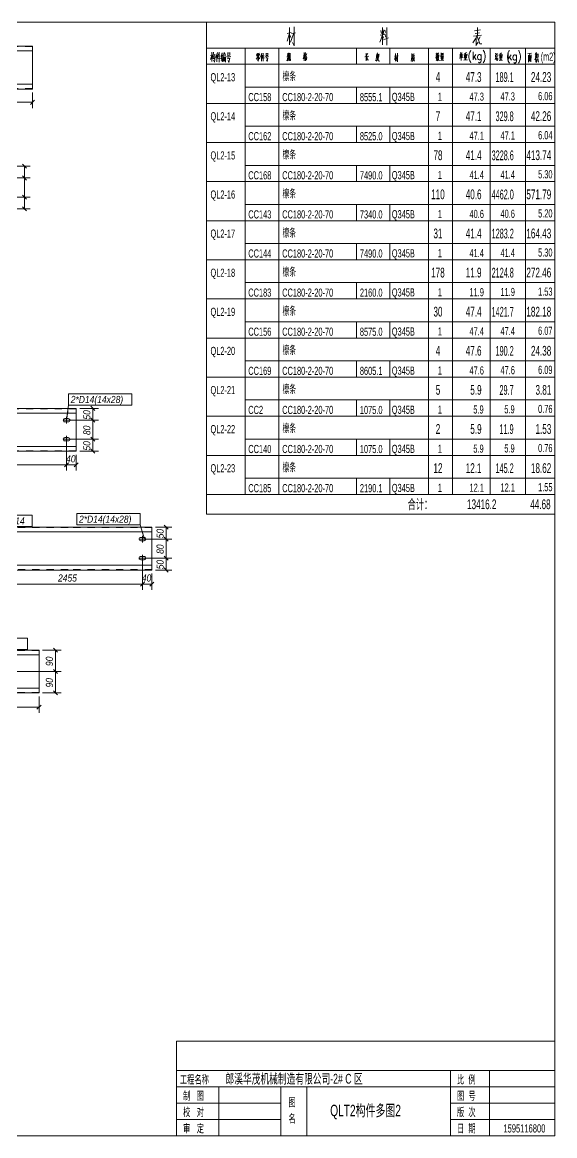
# Model space of a CAD drawing. Header units: millimetres. Extents: x 181 to 4047, y 165 to 2266.
# Drawn here: x 2364.8 to 2513.7, y 628.7 to 940.3 of the extents above; entities that cross this region are included whole.
import ezdxf

# ---------------------------------------------------------------- set-up
doc = ezdxf.new("R2010")
doc.units = ezdxf.units.MM
doc.linetypes.add('XKITLINE00', pattern=[0])
doc.linetypes.add('XKITLINE02', pattern=[4, 2, -2])
for name, color, linetype, lineweight in [('Bolt', 7, 'Continuous', 0), ('BoltMark', 3, 'Continuous', 0), ('DrawingSheet', 5, 'Continuous', 0), ('OtherObjectType', 1, 'Continuous', 0), ('Part', 2, 'Continuous', 0), ('Z-DIMENSIONS', 1, 'Continuous', 0)]:
    doc.layers.add(name, color=color, linetype=linetype, lineweight=lineweight)
doc.styles.add('Arial Italic', font='ariali.ttf')
doc.styles.add('宋体', font='arial.ttf')

msp = doc.modelspace()

# ---------------------------------------------------------------- linework, layer by layer
at = {"layer": 'Bolt', "color": 3, "linetype": 'XKITLINE00', "lineweight": 0}
for p, q in [((2376.25, 829.09), (2376.22, 828.91)), ((2376.22, 828.91), (2376.22, 828.91)), ((2376.22, 828.91), (2376.25, 828.73)), ((2376.22, 828.91), (2378.08, 828.91)), ((2376.35, 829.24), (2376.25, 829.09)), ((2376.5, 829.34), (2376.35, 829.24)), ((2376.68, 829.37), (2376.5, 829.34)), ((2377.62, 829.37), (2376.68, 829.37)), ((2377.15, 827.97), (2377.15, 829.84)), ((2377.79, 829.34), (2377.62, 829.37)), ((2377.95, 829.24), (2377.79, 829.34)), ((2378.05, 829.09), (2377.95, 829.24)), ((2378.08, 828.91), (2378.05, 829.09)), ((2378.05, 828.73), (2378.08, 828.91)), ((2378.08, 828.91), (2378.08, 828.91)), ((2376.25, 828.73), (2376.35, 828.58)), ((2376.35, 828.58), (2376.5, 828.48)), ((2376.5, 828.48), (2376.68, 828.44)), ((2376.68, 828.44), (2377.62, 828.44)), ((2377.62, 828.44), (2377.79, 828.48)), ((2377.79, 828.48), (2377.95, 828.58)), ((2377.95, 828.58), (2378.05, 828.73)), ((2376.25, 823.75), (2376.22, 823.57)), ((2376.22, 823.57), (2376.22, 823.57)), ((2376.22, 823.57), (2376.25, 823.4)), ((2376.22, 823.57), (2378.08, 823.57)), ((2376.35, 823.9), (2376.25, 823.75)), ((2376.25, 823.4), (2376.35, 823.24)), ((2376.5, 824.01), (2376.35, 823.9)), ((2376.35, 823.24), (2376.5, 823.14)), ((2376.68, 824.04), (2376.5, 824.01)), ((2376.5, 823.14), (2376.68, 823.11)), ((2377.62, 824.04), (2376.68, 824.04)), ((2376.68, 823.11), (2377.62, 823.11)), ((2377.15, 822.64), (2377.15, 824.51)), ((2377.79, 824.01), (2377.62, 824.04)), ((2377.62, 823.11), (2377.79, 823.14)), ((2377.95, 823.9), (2377.79, 824.01)), ((2377.79, 823.14), (2377.95, 823.24)), ((2378.05, 823.75), (2377.95, 823.9)), ((2377.95, 823.24), (2378.05, 823.4)), ((2378.08, 823.57), (2378.05, 823.75)), ((2378.05, 823.4), (2378.08, 823.57)), ((2378.08, 823.57), (2378.08, 823.57)), ((2397.45, 795.85), (2397.42, 795.67)), ((2397.42, 795.67), (2397.42, 795.67)), ((2397.42, 795.67), (2397.45, 795.49)), ((2399.28, 795.67), (2397.42, 795.67)), ((2397.55, 796), (2397.45, 795.85)), ((2397.45, 795.49), (2397.55, 795.34)), ((2397.71, 796.1), (2397.55, 796)), ((2397.55, 795.34), (2397.71, 795.24)), ((2397.88, 796.14), (2397.71, 796.1)), ((2397.71, 795.24), (2397.88, 795.2)), ((2398.82, 796.14), (2397.88, 796.14)), ((2397.88, 795.2), (2398.82, 795.2)), ((2398.35, 796.6), (2398.35, 794.74)), ((2399, 796.1), (2398.82, 796.14)), ((2398.82, 795.2), (2399, 795.24)), ((2399.15, 796), (2399, 796.1)), ((2399, 795.24), (2399.15, 795.34)), ((2399.25, 795.85), (2399.15, 796)), ((2399.15, 795.34), (2399.25, 795.49)), ((2399.28, 795.67), (2399.25, 795.85)), ((2399.25, 795.49), (2399.28, 795.67)), ((2399.28, 795.67), (2399.28, 795.67)), ((2397.45, 790.51), (2397.42, 790.34)), ((2397.42, 790.34), (2397.42, 790.34)), ((2397.42, 790.34), (2397.45, 790.16)), ((2399.28, 790.34), (2397.42, 790.34)), ((2397.55, 790.67), (2397.45, 790.51)), ((2397.45, 790.16), (2397.55, 790.01)), ((2397.71, 790.77), (2397.55, 790.67)), ((2397.55, 790.01), (2397.71, 789.9)), ((2397.88, 790.8), (2397.71, 790.77)), ((2397.71, 789.9), (2397.88, 789.87)), ((2398.82, 790.8), (2397.88, 790.8)), ((2397.88, 789.87), (2398.82, 789.87)), ((2398.35, 791.27), (2398.35, 789.4)), ((2399, 790.77), (2398.82, 790.8)), ((2398.82, 789.87), (2399, 789.9)), ((2399.15, 790.67), (2399, 790.77)), ((2399, 789.9), (2399.15, 790.01)), ((2399.25, 790.51), (2399.15, 790.67)), ((2399.15, 790.01), (2399.25, 790.16)), ((2399.28, 790.34), (2399.25, 790.51)), ((2399.25, 790.16), (2399.28, 790.34)), ((2399.28, 790.34), (2399.28, 790.34))]:
    msp.add_line(p, q, dxfattribs=at)
at = {"layer": 'BoltMark', "color": 3, "linetype": 'XKITLINE00', "lineweight": 0}
for p, q in [((2377.72, 836.32), (2395.38, 836.32)), ((2377.72, 833.12), (2377.72, 836.32)), ((2395.38, 833.12), (2395.38, 836.32)), ((2377.15, 828.91), (2377.72, 833.12)), ((2377.72, 833.12), (2395.38, 833.12)), ((2377.49, 831.39), (2377.15, 828.91)), ((2358.86, 802.34), (2367.48, 802.34)), ((2367.48, 799.14), (2367.48, 802.34)), ((2380.03, 802.82), (2397.69, 802.82)), ((2380.03, 799.62), (2380.03, 802.82)), ((2397.69, 799.62), (2397.69, 802.82)), ((2358.86, 799.14), (2367.48, 799.14)), ((2380.03, 799.62), (2397.69, 799.62)), ((2398.91, 795.67), (2397.69, 799.62)), ((2398.17, 798.06), (2398.91, 795.67)), ((2348.58, 767.92), (2366.23, 767.92)), ((2366.23, 764.72), (2366.23, 767.92)), ((2348.58, 764.72), (2366.23, 764.72))]:
    msp.add_line(p, q, dxfattribs=at)
at = {"layer": 'DrawingSheet', "color": 5, "linetype": 'XKITLINE00', "lineweight": 0}
for p, q in [((2513.71, 940.28), (2069.87, 940.28)), ((2513.71, 628.68), (2513.71, 940.28)), ((2069.87, 628.68), (2513.71, 628.68))]:
    msp.add_line(p, q, dxfattribs=at)
at = {"layer": 'OtherObjectType', "color": 6, "linetype": 'XKITLINE00', "lineweight": 0}
for p, q in [((2416.31, 940.28), (2416.31, 928.52)), ((2416.31, 933.08), (2513.71, 933.08)), ((2427.07, 933.08), (2427.07, 928.52)), ((2436.55, 933.08), (2436.55, 928.52)), ((2458.26, 933.08), (2458.26, 928.52)), ((2467.56, 933.08), (2467.56, 928.52)), ((2478.41, 933.08), (2478.41, 928.52)), ((2485.07, 933.08), (2485.07, 928.52)), ((2495.65, 933.08), (2495.65, 928.52)), ((2505.5, 933.08), (2505.5, 928.52)), ((2416.31, 928.52), (2416.31, 922.13)), ((2513.71, 928.52), (2416.31, 928.52)), ((2427.07, 928.52), (2427.07, 922.13)), ((2436.55, 928.52), (2436.55, 922.13)), ((2478.41, 928.52), (2478.41, 922.13)), ((2485.07, 928.52), (2485.07, 922.13)), ((2495.65, 928.52), (2495.65, 922.13)), ((2505.5, 928.52), (2505.5, 922.13)), ((2416.31, 922.13), (2416.31, 917.57)), ((2427.07, 922.13), (2427.07, 917.57)), ((2427.07, 922.13), (2513.71, 922.13)), ((2436.55, 922.13), (2436.55, 917.57)), ((2458.26, 922.13), (2458.26, 917.57)), ((2467.56, 922.13), (2467.56, 917.57)), ((2478.41, 922.13), (2478.41, 917.57)), ((2485.07, 922.13), (2485.07, 917.57)), ((2495.65, 922.13), (2495.65, 917.57)), ((2505.5, 922.13), (2505.5, 917.57)), ((2416.31, 917.57), (2416.31, 911.19)), ((2513.71, 917.57), (2416.31, 917.57)), ((2427.07, 917.57), (2513.71, 917.57)), ((2427.07, 917.57), (2427.07, 911.19)), ((2436.55, 917.57), (2436.55, 911.19)), ((2478.41, 917.57), (2478.41, 911.19)), ((2485.07, 917.57), (2485.07, 911.19)), ((2495.65, 917.57), (2495.65, 911.19)), ((2505.5, 917.57), (2505.5, 911.19)), ((2416.31, 911.19), (2416.31, 906.63)), ((2427.07, 911.19), (2427.07, 906.63)), ((2427.07, 911.19), (2513.71, 911.19)), ((2436.55, 911.19), (2436.55, 906.63)), ((2458.26, 911.19), (2458.26, 906.63)), ((2467.56, 911.19), (2467.56, 906.63)), ((2478.41, 911.19), (2478.41, 906.63)), ((2485.07, 911.19), (2485.07, 906.63)), ((2495.65, 911.19), (2495.65, 906.63)), ((2505.5, 911.19), (2505.5, 906.63)), ((2416.31, 906.63), (2416.31, 900.24)), ((2513.71, 906.63), (2416.31, 906.63)), ((2427.07, 906.63), (2513.71, 906.63)), ((2427.07, 906.63), (2427.07, 900.24)), ((2436.55, 906.63), (2436.55, 900.24)), ((2478.41, 906.63), (2478.41, 900.24)), ((2485.07, 906.63), (2485.07, 900.24)), ((2495.65, 906.63), (2495.65, 900.24)), ((2505.5, 906.63), (2505.5, 900.24)), ((2416.31, 900.24), (2416.31, 895.68)), ((2427.07, 900.24), (2427.07, 895.68)), ((2427.07, 900.24), (2513.71, 900.24)), ((2436.55, 900.24), (2436.55, 895.68)), ((2458.26, 900.24), (2458.26, 895.68)), ((2467.56, 900.24), (2467.56, 895.68)), ((2478.41, 900.24), (2478.41, 895.68)), ((2485.07, 900.24), (2485.07, 895.68)), ((2495.65, 900.24), (2495.65, 895.68)), ((2505.5, 900.24), (2505.5, 895.68)), ((2416.31, 895.68), (2416.31, 889.3)), ((2513.71, 895.68), (2416.31, 895.68)), ((2427.07, 895.68), (2513.71, 895.68)), ((2427.07, 895.68), (2427.07, 889.3)), ((2436.55, 895.68), (2436.55, 889.3)), ((2478.41, 895.68), (2478.41, 889.3)), ((2485.07, 895.68), (2485.07, 889.3)), ((2495.65, 895.68), (2495.65, 889.3)), ((2505.5, 895.68), (2505.5, 889.3)), ((2416.31, 889.3), (2416.31, 884.74)), ((2427.07, 889.3), (2427.07, 884.74)), ((2427.07, 889.3), (2513.71, 889.3)), ((2436.55, 889.3), (2436.55, 884.74)), ((2458.26, 889.3), (2458.26, 884.74)), ((2467.56, 889.3), (2467.56, 884.74)), ((2478.41, 889.3), (2478.41, 884.74)), ((2485.07, 889.3), (2485.07, 884.74)), ((2495.65, 889.3), (2495.65, 884.74)), ((2505.5, 889.3), (2505.5, 884.74)), ((2416.31, 884.74), (2416.31, 878.36)), ((2513.71, 884.74), (2416.31, 884.74)), ((2427.07, 884.74), (2513.71, 884.74)), ((2427.07, 884.74), (2427.07, 878.36)), ((2436.55, 884.74), (2436.55, 878.36)), ((2478.41, 884.74), (2478.41, 878.36)), ((2485.07, 884.74), (2485.07, 878.36)), ((2495.65, 884.74), (2495.65, 878.36)), ((2505.5, 884.74), (2505.5, 878.36)), ((2416.31, 878.36), (2416.31, 873.8)), ((2427.07, 878.36), (2427.07, 873.8)), ((2427.07, 878.36), (2513.71, 878.36)), ((2436.55, 878.36), (2436.55, 873.8)), ((2458.26, 878.36), (2458.26, 873.8)), ((2467.56, 878.36), (2467.56, 873.8)), ((2478.41, 878.36), (2478.41, 873.8)), ((2485.07, 878.36), (2485.07, 873.8)), ((2495.65, 878.36), (2495.65, 873.8)), ((2505.5, 878.36), (2505.5, 873.8)), ((2416.31, 873.8), (2416.31, 867.41)), ((2513.71, 873.8), (2416.31, 873.8)), ((2427.07, 873.8), (2513.71, 873.8)), ((2427.07, 873.8), (2427.07, 867.41)), ((2436.55, 873.8), (2436.55, 867.41)), ((2478.41, 873.8), (2478.41, 867.41)), ((2485.07, 873.8), (2485.07, 867.41)), ((2495.65, 873.8), (2495.65, 867.41)), ((2505.5, 873.8), (2505.5, 867.41)), ((2416.31, 867.41), (2416.31, 862.85)), ((2427.07, 867.41), (2427.07, 862.85)), ((2427.07, 867.41), (2513.71, 867.41)), ((2436.55, 867.41), (2436.55, 862.85)), ((2458.26, 867.41), (2458.26, 862.85)), ((2467.56, 867.41), (2467.56, 862.85)), ((2478.41, 867.41), (2478.41, 862.85)), ((2485.07, 867.41), (2485.07, 862.85)), ((2495.65, 867.41), (2495.65, 862.85)), ((2505.5, 867.41), (2505.5, 862.85)), ((2416.31, 862.85), (2416.31, 856.47)), ((2513.71, 862.85), (2416.31, 862.85)), ((2427.07, 862.85), (2513.71, 862.85)), ((2427.07, 862.85), (2427.07, 856.47)), ((2436.55, 862.85), (2436.55, 856.47)), ((2478.41, 862.85), (2478.41, 856.47)), ((2485.07, 862.85), (2485.07, 856.47)), ((2495.65, 862.85), (2495.65, 856.47)), ((2505.5, 862.85), (2505.5, 856.47)), ((2416.31, 856.47), (2416.31, 851.91)), ((2427.07, 856.47), (2427.07, 851.91)), ((2427.07, 856.47), (2513.71, 856.47)), ((2436.55, 856.47), (2436.55, 851.91)), ((2458.26, 856.47), (2458.26, 851.91)), ((2467.56, 856.47), (2467.56, 851.91)), ((2478.41, 856.47), (2478.41, 851.91)), ((2485.07, 856.47), (2485.07, 851.91)), ((2495.65, 856.47), (2495.65, 851.91)), ((2505.5, 856.47), (2505.5, 851.91)), ((2416.31, 851.91), (2416.31, 845.52)), ((2513.71, 851.91), (2416.31, 851.91)), ((2427.07, 851.91), (2513.71, 851.91)), ((2427.07, 851.91), (2427.07, 845.52)), ((2436.55, 851.91), (2436.55, 845.52)), ((2478.41, 851.91), (2478.41, 845.52)), ((2485.07, 851.91), (2485.07, 845.52)), ((2495.65, 851.91), (2495.65, 845.52)), ((2505.5, 851.91), (2505.5, 845.52)), ((2416.31, 845.52), (2416.31, 840.96)), ((2427.07, 845.52), (2427.07, 840.96)), ((2427.07, 845.52), (2513.71, 845.52)), ((2436.55, 845.52), (2436.55, 840.96)), ((2458.26, 845.52), (2458.26, 840.96)), ((2467.56, 845.52), (2467.56, 840.96)), ((2478.41, 845.52), (2478.41, 840.96)), ((2485.07, 845.52), (2485.07, 840.96)), ((2495.65, 845.52), (2495.65, 840.96)), ((2505.5, 845.52), (2505.5, 840.96)), ((2416.31, 840.96), (2416.31, 834.58)), ((2513.71, 840.96), (2416.31, 840.96)), ((2427.07, 840.96), (2513.71, 840.96)), ((2427.07, 840.96), (2427.07, 834.58)), ((2436.55, 840.96), (2436.55, 834.58)), ((2478.41, 840.96), (2478.41, 834.58)), ((2485.07, 840.96), (2485.07, 834.58)), ((2495.65, 840.96), (2495.65, 834.58)), ((2505.5, 840.96), (2505.5, 834.58)), ((2416.31, 834.58), (2416.31, 830.02)), ((2427.07, 834.58), (2427.07, 830.02)), ((2427.07, 834.58), (2513.71, 834.58)), ((2436.55, 834.58), (2436.55, 830.02)), ((2458.26, 834.58), (2458.26, 830.02)), ((2467.56, 834.58), (2467.56, 830.02)), ((2478.41, 834.58), (2478.41, 830.02)), ((2485.07, 834.58), (2485.07, 830.02)), ((2495.65, 834.58), (2495.65, 830.02)), ((2505.5, 834.58), (2505.5, 830.02)), ((2416.31, 830.02), (2416.31, 823.64)), ((2513.71, 830.02), (2416.31, 830.02)), ((2427.07, 830.02), (2513.71, 830.02)), ((2427.07, 830.02), (2427.07, 823.64)), ((2436.55, 830.02), (2436.55, 823.64)), ((2478.41, 830.02), (2478.41, 823.64)), ((2485.07, 830.02), (2485.07, 823.64)), ((2495.65, 830.02), (2495.65, 823.64)), ((2505.5, 830.02), (2505.5, 823.64)), ((2416.31, 823.64), (2416.31, 819.08)), ((2427.07, 823.64), (2427.07, 819.08)), ((2427.07, 823.64), (2513.71, 823.64)), ((2436.55, 823.64), (2436.55, 819.08)), ((2458.26, 823.64), (2458.26, 819.08)), ((2467.56, 823.64), (2467.56, 819.08)), ((2478.41, 823.64), (2478.41, 819.08)), ((2485.07, 823.64), (2485.07, 819.08)), ((2495.65, 823.64), (2495.65, 819.08)), ((2505.5, 823.64), (2505.5, 819.08)), ((2416.31, 819.08), (2416.31, 812.69)), ((2513.71, 819.08), (2416.31, 819.08)), ((2427.07, 819.08), (2513.71, 819.08)), ((2427.07, 819.08), (2427.07, 812.69)), ((2436.55, 819.08), (2436.55, 812.69)), ((2478.41, 819.08), (2478.41, 812.69)), ((2485.07, 819.08), (2485.07, 812.69)), ((2495.65, 819.08), (2495.65, 812.69)), ((2505.5, 819.08), (2505.5, 812.69)), ((2416.31, 812.69), (2416.31, 808.13)), ((2427.07, 812.69), (2427.07, 808.13)), ((2427.07, 812.69), (2513.71, 812.69)), ((2436.55, 812.69), (2436.55, 808.13)), ((2458.26, 812.69), (2458.26, 808.13)), ((2467.56, 812.69), (2467.56, 808.13)), ((2478.41, 812.69), (2478.41, 808.13)), ((2485.07, 812.69), (2485.07, 808.13)), ((2495.65, 812.69), (2495.65, 808.13)), ((2505.5, 812.69), (2505.5, 808.13)), ((2416.31, 808.13), (2416.31, 802.66)), ((2416.31, 808.13), (2513.71, 808.13)), ((2427.07, 808.13), (2513.71, 808.13)), ((2416.31, 802.66), (2513.71, 802.66))]:
    msp.add_line(p, q, dxfattribs=at)
at = {"layer": 'OtherObjectType', "color": 2, "linetype": 'XKITLINE00', "lineweight": 0}
for p, q in [((2439.5, 934), (2439.5, 938.81)), ((2440.78, 938.97), (2440.78, 933.72)), ((2465.09, 938.02), (2465.26, 937.16)), ((2465.55, 938.81), (2465.55, 933.94)), ((2465.93, 938.13), (2465.68, 936.83)), ((2466.19, 938.06), (2466.39, 937.4)), ((2466.74, 933.83), (2466.74, 938.86)), ((2491.25, 937.91), (2492.95, 938.13)), ((2492.07, 938.86), (2492.07, 936.54)), ((2438.83, 935.02), (2439.5, 937.16)), ((2439.96, 937.4), (2438.9, 937.16)), ((2439.89, 936.03), (2439.5, 936.83)), ((2440.18, 935.7), (2439.76, 934.73)), ((2440.09, 937.11), (2441.2, 937.33)), ((2440.69, 937.22), (2440.18, 935.7)), ((2465.18, 935.63), (2464.78, 934.73)), ((2464.87, 936.65), (2466.01, 936.87)), ((2465.55, 936.76), (2465.18, 935.63)), ((2465.55, 936.54), (2465.88, 935.81)), ((2465.84, 935.41), (2467.25, 935.92)), ((2466.19, 937), (2466.43, 936.14)), ((2491.56, 935.63), (2490.83, 934.55)), ((2493.22, 936.65), (2490.97, 936.36)), ((2491.47, 937.16), (2492.71, 937.33)), ((2492.02, 936.47), (2491.56, 935.63)), ((2491.74, 935.81), (2491.74, 933.89)), ((2492.02, 936.36), (2492.8, 934.27)), ((2492.82, 936.21), (2492.4, 935.35)), ((2440.78, 933.72), (2440.31, 934.62)), ((2491.65, 933.76), (2492.25, 934.73)), ((2492.8, 934.27), (2493.3, 934.27)), ((2407.92, 655.13), (2513.71, 655.13)), ((2407.92, 655.13), (2407.92, 628.68)), ((2513.71, 655.13), (2513.71, 628.68)), ((2407.92, 628.68), (2513.71, 628.68))]:
    msp.add_line(p, q, dxfattribs=at)
at = {"layer": 'OtherObjectType', "color": 4, "linetype": 'XKITLINE00', "lineweight": 0}
for p, q in [((2417.77, 931.9), (2417.77, 929.26)), ((2418.12, 931.06), (2418.27, 931.9)), ((2419.33, 931.84), (2418.86, 930.46)), ((2419.79, 931.87), (2419.79, 929.09)), ((2420.68, 931.73), (2420.43, 930.73)), ((2421.2, 931.87), (2421.32, 931.53)), ((2422.24, 931.84), (2422.24, 930.87)), ((2422.24, 931.61), (2422.78, 931.71)), ((2422.83, 931.79), (2422.79, 931.06)), ((2439.32, 931.71), (2439.32, 930.37)), ((2443.63, 931.79), (2443.63, 929.55)), ((2443.63, 931.71), (2443.63, 929.52)), ((2444.02, 931.79), (2443.83, 930.93)), ((2464.16, 931.77), (2464.25, 931.36)), ((2480.73, 931.76), (2480.73, 930.59)), ((2481.16, 931.76), (2481.11, 931.29)), ((2481.98, 931.73), (2481.98, 931.01)), ((2487.31, 931.83), (2487.44, 931.4)), ((2487.75, 931.84), (2487.59, 931.33)), ((2489, 931.8), (2488.78, 931.59)), ((2489.96, 931.9), (2489.8, 931.47)), ((2490.12, 932.24), (2489.96, 931.9)), ((2490.28, 932.44), (2490.12, 932.24)), ((2490.86, 932.02), (2490.86, 929.74)), ((2493.7, 932.44), (2493.86, 932.24)), ((2493.86, 932.24), (2494.02, 931.9)), ((2494.02, 931.9), (2494.18, 931.47)), ((2498.86, 931.71), (2498.64, 931.5)), ((2500.71, 931.81), (2500.55, 931.38)), ((2500.7, 931.93), (2500.7, 929.65)), ((2500.89, 932.15), (2500.71, 931.81)), ((2501.05, 932.35), (2500.89, 932.15)), ((2503.55, 932.35), (2503.72, 932.15)), ((2503.72, 932.15), (2503.88, 931.81)), ((2503.88, 931.81), (2504.04, 931.38)), ((2508.62, 931.8), (2508.26, 931.25)), ((2417.4, 929.86), (2417.77, 931.01)), ((2418.02, 931.12), (2417.45, 931.01)), ((2417.77, 930.76), (2417.95, 930.52)), ((2417.98, 930.46), (2418.12, 931.06)), ((2418.37, 930.12), (2418.02, 930.01)), ((2418.08, 930.03), (2418.28, 930.81)), ((2418.12, 931.09), (2418.65, 931.21)), ((2418.49, 929.15), (2418.27, 929.64)), ((2418.46, 929.92), (2418.31, 930.33)), ((2418.58, 929.98), (2418.49, 929.15)), ((2418.65, 931.33), (2418.58, 929.98)), ((2419.15, 931.27), (2419.15, 929.18)), ((2419.3, 930.12), (2420.18, 930.24)), ((2419.49, 930.84), (2419.34, 930.3)), ((2419.55, 931.48), (2419.49, 930.84)), ((2419.51, 930.84), (2420.09, 930.93)), ((2420.39, 930.7), (2420.68, 930.84)), ((2420.77, 930.33), (2420.39, 930.09)), ((2420.39, 929.58), (2420.77, 929.98)), ((2420.77, 931.06), (2420.43, 930.12)), ((2420.84, 929.8), (2420.64, 929.23)), ((2420.93, 930.33), (2420.84, 929.8)), ((2420.98, 931.58), (2420.93, 930.33)), ((2421.52, 930.93), (2420.95, 930.84)), ((2420.98, 929.28), (2420.95, 930.58)), ((2420.98, 931.33), (2421.49, 931.42)), ((2420.98, 930.43), (2421.58, 930.52)), ((2421.11, 929.95), (2421.48, 930.01)), ((2421.18, 930.43), (2421.18, 929.43)), ((2421.36, 929.43), (2421.39, 930.49)), ((2421.52, 931.48), (2421.48, 930.93)), ((2421.57, 929.15), (2421.48, 929.4)), ((2421.61, 930.58), (2421.57, 929.15)), ((2421.9, 930.61), (2423.08, 930.73)), ((2422.83, 930.21), (2422.2, 930.09)), ((2422.83, 931.06), (2422.24, 931.01)), ((2422.33, 930.64), (2422.24, 930.12)), ((2422.58, 929.06), (2422.37, 929.55)), ((2422.85, 930.3), (2422.58, 929.06)), ((2430.49, 930.32), (2430.17, 929.91)), ((2430.35, 931.43), (2430.27, 930.96)), ((2430.33, 931.28), (2431.14, 931.4)), ((2430.41, 931.04), (2430.61, 931.1)), ((2430.41, 930.82), (2430.61, 930.87)), ((2430.42, 931.53), (2431.02, 931.63)), ((2430.74, 930.78), (2430.49, 930.32)), ((2430.55, 930), (2430.91, 930.07)), ((2430.57, 929.76), (2430.88, 929.41)), ((2430.64, 930.4), (2430.76, 930.18)), ((2430.95, 930.12), (2430.7, 929.62)), ((2430.71, 931.56), (2430.71, 930.85)), ((2430.71, 930.69), (2431.17, 930.07)), ((2430.82, 931.1), (2431.02, 931.15)), ((2430.82, 930.87), (2431.02, 930.93)), ((2431.16, 931.47), (2431.08, 931.1)), ((2431.17, 930.07), (2431.24, 930.07)), ((2431.79, 931.65), (2431.41, 930.5)), ((2431.64, 931.18), (2431.64, 929.44)), ((2431.83, 930.55), (2431.73, 930.09)), ((2431.77, 930.22), (2432.51, 930.32)), ((2431.89, 931.08), (2431.83, 930.55)), ((2431.95, 930.82), (2432.44, 930.9)), ((2432.17, 931.68), (2432.17, 929.37)), ((2432.7, 930.62), (2433.67, 930.72)), ((2433.47, 930.29), (2432.95, 930.19)), ((2432.98, 931.65), (2432.98, 930.85)), ((2432.98, 931.46), (2433.45, 931.5)), ((2433.47, 931), (2432.98, 930.96)), ((2433.05, 930.65), (2432.98, 930.22)), ((2433.26, 929.34), (2433.1, 929.73)), ((2433.49, 930.37), (2433.26, 929.34)), ((2433.47, 931.6), (2433.44, 931)), ((2438.92, 929.94), (2438.74, 929.49)), ((2439.24, 930.73), (2438.77, 930.64)), ((2438.82, 931.08), (2439.21, 931.15)), ((2439.04, 930.62), (2438.92, 929.94)), ((2439.21, 929.8), (2438.98, 929.52)), ((2439.01, 930.46), (2439.2, 930.03)), ((2439.08, 931.59), (2439.04, 930.62)), ((2439.4, 930.33), (2439.21, 929.8)), ((2439.68, 931.58), (2439.32, 931.54)), ((2439.51, 931.24), (2439.4, 930.33)), ((2439.52, 930.51), (2439.52, 929.7)), ((2439.52, 929.7), (2439.58, 929.59)), ((2439.58, 929.59), (2439.8, 929.59)), ((2439.65, 930.37), (2439.68, 931.68)), ((2439.8, 929.59), (2439.79, 930.12)), ((2443.63, 930.96), (2443.36, 930.05)), ((2443.41, 930.96), (2443.79, 931.06)), ((2443.63, 930.81), (2443.76, 930.51)), ((2443.99, 930.65), (2443.72, 930.2)), ((2443.94, 931.33), (2444.29, 931.42)), ((2443.95, 930.36), (2443.95, 929.52)), ((2443.95, 930.26), (2444.27, 930.3)), ((2443.95, 929.7), (2444.29, 929.76)), ((2443.97, 931.14), (2444.35, 930.36)), ((2444.1, 930.9), (2443.99, 930.65)), ((2444.32, 931.46), (2444.1, 930.9)), ((2444.27, 930.37), (2444.26, 929.76)), ((2444.35, 930.36), (2444.49, 930.36)), ((2460.63, 930.61), (2461.68, 930.75)), ((2461.23, 930.03), (2460.91, 929.58)), ((2460.97, 931.66), (2460.97, 929.65)), ((2461.23, 931.24), (2460.97, 930.89)), ((2461.12, 930.65), (2461.47, 929.72)), ((2461.41, 931.61), (2461.23, 931.24)), ((2461.47, 929.72), (2461.68, 929.75)), ((2463.75, 929.87), (2463.6, 929.47)), ((2463.87, 930.63), (2463.75, 929.87)), ((2463.76, 929.43), (2464.24, 929.86)), ((2463.9, 931.41), (2463.87, 930.63)), ((2463.9, 931.21), (2464.65, 931.34)), ((2463.91, 930.81), (2464.65, 930.9)), ((2464.04, 930.28), (2464.43, 930.36)), ((2464.04, 930.15), (2464.57, 929.43)), ((2464.1, 931.21), (2464.1, 930.46)), ((2464.1, 930.53), (2464.41, 930.58)), ((2464.24, 929.86), (2464.35, 930.08)), ((2464.35, 930.08), (2464.44, 930.43)), ((2464.37, 930.58), (2464.38, 931.24)), ((2464.57, 929.43), (2464.69, 929.43)), ((2468.84, 929.82), (2469.15, 930.78)), ((2469.35, 930.88), (2468.88, 930.78)), ((2469.15, 929.36), (2469.15, 931.51)), ((2469.31, 930.28), (2469.15, 930.63)), ((2469.44, 930.04), (2469.25, 929.61)), ((2469.4, 930.75), (2469.9, 930.85)), ((2469.66, 930.71), (2469.44, 930.04)), ((2469.71, 929.25), (2469.5, 929.64)), ((2469.71, 931.59), (2469.71, 929.25)), ((2473.66, 930), (2473.52, 929.39)), ((2473.72, 930.6), (2473.66, 930)), ((2473.74, 931.51), (2473.72, 930.6)), ((2474.38, 931.48), (2473.74, 931.26)), ((2473.97, 929.54), (2473.77, 929.32)), ((2473.78, 930.85), (2474.53, 931.03)), ((2473.9, 930.67), (2473.9, 929.85)), ((2474.34, 930.6), (2473.9, 930.5)), ((2474.08, 929.85), (2473.97, 929.54)), ((2474.13, 930.31), (2474.08, 929.85)), ((2474.11, 930.56), (2474.12, 931.31)), ((2474.16, 929.85), (2474.5, 929.35)), ((2474.37, 930.73), (2474.34, 929.82)), ((2480.73, 931.08), (2480.42, 930.4)), ((2480.48, 931.05), (2481.02, 931.15)), ((2480.48, 930.24), (2480.86, 930.37)), ((2480.7, 929.77), (2480.52, 929.56)), ((2480.55, 931.55), (2480.64, 931.2)), ((2480.72, 930.55), (2480.6, 930.02)), ((2480.6, 930.02), (2480.92, 929.77)), ((2480.82, 930.08), (2480.7, 929.77)), ((2480.73, 931.02), (2480.95, 930.7)), ((2480.89, 930.52), (2480.82, 930.08)), ((2480.92, 931.62), (2480.85, 931.12)), ((2481.1, 929.92), (2480.86, 929.52)), ((2481.05, 930.98), (2480.95, 930.51)), ((2480.99, 930.7), (2481.3, 929.62)), ((2481.11, 931.29), (2481.05, 930.98)), ((2481.05, 930.98), (2481.42, 931.05)), ((2481.2, 930.37), (2481.1, 929.92)), ((2481.26, 931.02), (2481.2, 930.37)), ((2481.3, 929.62), (2481.47, 929.62)), ((2481.67, 930.83), (2482.72, 930.9)), ((2481.73, 929.56), (2482.64, 929.64)), ((2481.91, 929.87), (2482.51, 929.92)), ((2481.97, 930.73), (2481.97, 930.05)), ((2481.97, 930.59), (2482.51, 930.65)), ((2482.51, 930.17), (2481.97, 930.12)), ((2481.98, 931.58), (2482.51, 931.62)), ((2481.98, 931.33), (2482.44, 931.37)), ((2482.51, 931.15), (2481.98, 931.11)), ((2482.04, 930.37), (2482.41, 930.4)), ((2482.23, 930.62), (2482.23, 929.62)), ((2482.52, 931.68), (2482.5, 931.15)), ((2482.52, 930.73), (2482.5, 930.17)), ((2486.99, 930.27), (2488.05, 930.38)), ((2487.25, 931.37), (2487.25, 930.49)), ((2487.83, 931.33), (2487.25, 931.24)), ((2487.25, 930.56), (2487.86, 930.63)), ((2487.33, 930.94), (2487.75, 930.99)), ((2487.55, 929.61), (2487.55, 931.27)), ((2487.84, 931.37), (2487.8, 930.63)), ((2488.24, 931.16), (2489.3, 931.33)), ((2489.3, 929.74), (2488.27, 929.63)), ((2488.78, 931.59), (2488.44, 931.44)), ((2488.46, 931.05), (2488.5, 930.19)), ((2488.49, 930.94), (2489.09, 931.02)), ((2489.06, 930.06), (2488.49, 929.99)), ((2489.14, 930.41), (2488.5, 930.34)), ((2488.53, 930.63), (2488.99, 930.69)), ((2488.78, 931.59), (2488.78, 929.71)), ((2489.12, 931.15), (2489.06, 930.44)), ((2489.8, 931.47), (2489.71, 930.93)), ((2489.71, 930.93), (2489.71, 930.5)), ((2489.71, 930.5), (2489.8, 929.96)), ((2489.8, 929.96), (2489.96, 929.52)), ((2489.96, 929.52), (2490.12, 929.19)), ((2490.12, 929.19), (2490.28, 928.97)), ((2491.67, 931.25), (2490.86, 930.16)), ((2491.18, 930.61), (2491.74, 929.74)), ((2492.24, 930.93), (2492.15, 930.61)), ((2492.15, 930.61), (2492.15, 930.38)), ((2492.15, 930.38), (2492.24, 930.06)), ((2492.4, 931.15), (2492.24, 930.93)), ((2492.24, 930.06), (2492.4, 929.84)), ((2492.56, 931.25), (2492.4, 931.15)), ((2492.4, 929.84), (2492.56, 929.74)), ((2492.56, 928.97), (2492.4, 929.09)), ((2492.8, 931.25), (2492.56, 931.25)), ((2492.56, 929.74), (2492.8, 929.74)), ((2492.8, 928.97), (2492.56, 928.97)), ((2492.96, 931.15), (2492.8, 931.25)), ((2492.8, 929.74), (2492.96, 929.84)), ((2492.96, 929.09), (2492.8, 928.97)), ((2493.12, 930.93), (2492.96, 931.15)), ((2492.96, 929.84), (2493.12, 930.06)), ((2493.05, 929.19), (2492.96, 929.09)), ((2493.12, 929.52), (2493.05, 929.19)), ((2493.12, 931.25), (2493.12, 929.52)), ((2493.86, 929.19), (2493.7, 928.97)), ((2494.02, 929.52), (2493.86, 929.19)), ((2494.18, 929.96), (2494.02, 929.52)), ((2494.18, 931.47), (2494.27, 930.93)), ((2494.27, 930.5), (2494.18, 929.96)), ((2494.27, 930.93), (2494.27, 930.5)), ((2497.11, 930.25), (2497.02, 929.88)), ((2497.11, 931.66), (2497.26, 931.31)), ((2497.11, 930.32), (2497.3, 929.9)), ((2497.13, 931.21), (2497.13, 930.47)), ((2497.13, 931.1), (2497.63, 931.18)), ((2497.6, 930.71), (2497.13, 930.63)), ((2497.3, 929.9), (2497.46, 929.69)), ((2497.32, 930.43), (2497.49, 930.15)), ((2497.58, 931.68), (2497.46, 931.18)), ((2497.46, 929.69), (2497.71, 929.57)), ((2497.63, 931.24), (2497.58, 930.71)), ((2497.71, 929.57), (2497.64, 930.03)), ((2497.68, 930.32), (2497.85, 929.97)), ((2498.1, 931.07), (2499.14, 931.24)), ((2499.14, 929.65), (2498.13, 929.54)), ((2498.64, 931.5), (2498.3, 931.35)), ((2498.32, 930.96), (2498.36, 930.1)), ((2498.33, 930.85), (2498.93, 930.93)), ((2498.92, 929.97), (2498.33, 929.9)), ((2498.99, 930.32), (2498.36, 930.25)), ((2498.39, 930.54), (2498.85, 930.6)), ((2498.64, 931.5), (2498.64, 929.62)), ((2498.98, 931.06), (2498.92, 930.35)), ((2500.55, 931.38), (2500.48, 930.84)), ((2500.48, 930.84), (2500.48, 930.41)), ((2500.48, 930.41), (2500.55, 929.87)), ((2500.55, 929.87), (2500.71, 929.43)), ((2501.52, 931.16), (2500.7, 930.07)), ((2500.71, 929.43), (2500.89, 929.1)), ((2500.89, 929.1), (2501.05, 928.88)), ((2501.02, 930.51), (2501.6, 929.65)), ((2502.08, 930.84), (2502.01, 930.51)), ((2502.01, 930.51), (2502.01, 930.29)), ((2502.01, 930.29), (2502.08, 929.97)), ((2502.25, 931.06), (2502.08, 930.84)), ((2502.08, 929.97), (2502.25, 929.75)), ((2502.41, 931.16), (2502.25, 931.06)), ((2502.25, 929.75), (2502.41, 929.65)), ((2502.41, 928.88), (2502.25, 929)), ((2502.66, 931.16), (2502.41, 931.16)), ((2502.41, 929.65), (2502.66, 929.65)), ((2502.66, 928.88), (2502.41, 928.88)), ((2502.82, 931.06), (2502.66, 931.16)), ((2502.66, 929.65), (2502.82, 929.75)), ((2502.82, 929), (2502.66, 928.88)), ((2502.98, 930.84), (2502.82, 931.06)), ((2502.82, 929.75), (2502.98, 929.97)), ((2502.91, 929.1), (2502.82, 929)), ((2502.98, 929.43), (2502.91, 929.1)), ((2502.98, 931.16), (2502.98, 929.43)), ((2503.72, 929.1), (2503.55, 928.88)), ((2503.88, 929.43), (2503.72, 929.1)), ((2504.04, 929.87), (2503.88, 929.43)), ((2504.04, 931.38), (2504.11, 930.84)), ((2504.11, 930.41), (2504.04, 929.87)), ((2504.11, 930.84), (2504.11, 930.41)), ((2507.21, 931.66), (2506.23, 931.51)), ((2506.37, 931.1), (2506.38, 929.16)), ((2507.08, 930.96), (2506.37, 930.84)), ((2506.38, 929.38), (2507.04, 929.5)), ((2506.59, 930.87), (2506.59, 929.44)), ((2506.78, 930.52), (2506.59, 930.46)), ((2506.59, 930.01), (2506.78, 930.08)), ((2506.64, 930.9), (2506.72, 931.6)), ((2506.85, 930.9), (2506.83, 929.47)), ((2507.04, 929.19), (2507.1, 931.13)), ((2508.33, 930.26), (2508.16, 929.73)), ((2508.21, 930.81), (2508.66, 930.93)), ((2508.47, 930.81), (2508.33, 930.26)), ((2508.47, 931.48), (2508.47, 929.09)), ((2508.47, 930.64), (2508.64, 930.3)), ((2508.83, 930.08), (2508.58, 929.06)), ((2508.75, 931.51), (2508.75, 930.3)), ((2508.75, 931.28), (2509.09, 931.39)), ((2509.09, 930.49), (2508.75, 930.4)), ((2509.03, 930.11), (2509.19, 929.16)), ((2509.11, 931.45), (2509.07, 930.49))]:
    msp.add_line(p, q, dxfattribs=at)
at = {"layer": 'OtherObjectType', "color": 3, "linetype": 'XKITLINE00', "lineweight": 0}
for p, q in [((2407.92, 646.92), (2513.71, 646.92)), ((2484.53, 646.92), (2484.53, 628.68)), ((2495.47, 646.92), (2495.47, 628.68)), ((2407.92, 642.36), (2513.71, 642.36)), ((2419.77, 642.36), (2419.77, 628.68)), ((2437.1, 642.36), (2437.1, 628.68)), ((2444.4, 642.36), (2444.4, 628.68)), ((2407.92, 637.8), (2437.1, 637.8)), ((2484.53, 637.8), (2513.71, 637.8)), ((2407.92, 633.24), (2437.1, 633.24)), ((2484.53, 633.24), (2513.71, 633.24))]:
    msp.add_line(p, q, dxfattribs=at)
at = {"layer": 'Part', "color": 2, "linetype": 'XKITLINE00', "lineweight": 0}
for p, q in [((2367.57, 933.59), (2322.63, 933.59)), ((2367.57, 932.26), (2322.63, 932.26)), ((2367.57, 921.59), (2367.57, 933.59)), ((2367.57, 922.93), (2322.63, 922.93)), ((2322.63, 921.59), (2367.57, 921.59)), ((2356.46, 832.24), (2379.82, 832.24)), ((2379.82, 820.24), (2379.82, 832.24)), ((2379.82, 830.91), (2356.46, 830.91)), ((2379.82, 821.57), (2356.46, 821.57)), ((2379.82, 820.24), (2356.46, 820.24)), ((2377.56, 799), (2332.63, 799)), ((2401.02, 799), (2377.66, 799)), ((2401.02, 799), (2401.02, 787)), ((2377.56, 797.67), (2332.63, 797.67)), ((2401.02, 797.67), (2377.66, 797.67)), ((2377.56, 788.34), (2332.63, 788.34)), ((2377.56, 787), (2332.63, 787)), ((2401.02, 788.34), (2377.66, 788.34)), ((2401.02, 787), (2377.66, 787)), ((2323.16, 764.6), (2369.43, 764.6)), ((2369.43, 752.6), (2369.43, 764.6)), ((2369.43, 763.27), (2323.16, 763.27)), ((2369.43, 753.93), (2323.16, 753.93)), ((2323.16, 752.6), (2369.43, 752.6))]:
    msp.add_line(p, q, dxfattribs=at)
at = {"layer": 'Part', "color": 7, "linetype": 'XKITLINE02', "lineweight": 0}
for p, q in [((2367.57, 933.46), (2322.63, 933.46)), ((2367.57, 921.73), (2322.63, 921.73)), ((2379.82, 832.11), (2356.46, 832.11)), ((2379.82, 820.37), (2356.46, 820.37)), ((2377.56, 798.87), (2332.63, 798.87)), ((2401.02, 798.87), (2377.66, 798.87)), ((2377.56, 787.14), (2332.63, 787.14)), ((2401.02, 787.14), (2377.66, 787.14)), ((2369.43, 764.47), (2323.16, 764.47)), ((2369.43, 752.73), (2323.16, 752.73))]:
    msp.add_line(p, q, dxfattribs=at)
at = {"layer": 'Z-DIMENSIONS', "color": 4, "linetype": 'XKITLINE00', "lineweight": 0}
for p, q in [((2367.57, 920.59), (2367.57, 916.28)), ((2343.57, 917.88), (2367.57, 917.88)), ((2368.14, 918.44), (2367.01, 917.31)), ((2364.8, 900.61), (2365.93, 899.47)), ((2361.76, 900.04), (2366.97, 900.04)), ((2365.37, 896.71), (2365.37, 900.04)), ((2359.09, 896.71), (2366.97, 896.71)), ((2359.09, 896.71), (2366.97, 896.71)), ((2364.8, 897.27), (2365.93, 896.14)), ((2364.8, 897.27), (2365.93, 896.14)), ((2365.37, 891.37), (2365.37, 896.71)), ((2359.09, 891.37), (2366.97, 891.37)), ((2359.09, 891.37), (2366.97, 891.37)), ((2364.8, 891.94), (2365.93, 890.81)), ((2364.8, 891.94), (2365.93, 890.81)), ((2365.37, 888.04), (2365.37, 891.37)), ((2364.8, 888.61), (2365.93, 887.47)), ((2361.76, 888.04), (2366.97, 888.04)), ((2380.82, 832.24), (2386.11, 832.24)), ((2383.95, 832.81), (2385.08, 831.68)), ((2384.51, 828.91), (2384.51, 832.24)), ((2378.15, 828.91), (2386.11, 828.91)), ((2378.15, 828.91), (2386.11, 828.91)), ((2383.95, 829.47), (2385.08, 828.34)), ((2383.95, 829.47), (2385.08, 828.34)), ((2384.51, 823.57), (2384.51, 828.91)), ((2378.15, 823.57), (2386.11, 823.57)), ((2378.15, 823.57), (2386.11, 823.57)), ((2383.95, 824.14), (2385.08, 823.01)), ((2383.95, 824.14), (2385.08, 823.01)), ((2384.51, 820.24), (2384.51, 823.57)), ((2377.15, 822.57), (2377.15, 814.81)), ((2377.15, 822.57), (2377.15, 814.81)), ((2380.82, 820.24), (2386.11, 820.24)), ((2383.95, 820.81), (2385.08, 819.68)), ((2335.89, 816.41), (2377.15, 816.41)), ((2377.72, 816.98), (2376.58, 815.85)), ((2377.72, 816.98), (2376.58, 815.85)), ((2377.15, 816.41), (2379.82, 816.41)), ((2380.38, 816.98), (2379.25, 815.85)), ((2379.82, 819.24), (2379.82, 814.81)), ((2402.02, 799), (2406.61, 799)), ((2404.44, 799.57), (2405.57, 798.44)), ((2405.01, 795.67), (2405.01, 799)), ((2399.35, 795.67), (2406.61, 795.67)), ((2399.35, 795.67), (2406.61, 795.67)), ((2404.44, 796.23), (2405.57, 795.1)), ((2404.44, 796.23), (2405.57, 795.1)), ((2405.01, 790.34), (2405.01, 795.67)), ((2398.35, 789.34), (2398.35, 781.46)), ((2398.35, 789.34), (2398.35, 781.46)), ((2399.35, 790.34), (2406.61, 790.34)), ((2399.35, 790.34), (2406.61, 790.34)), ((2404.44, 790.9), (2405.57, 789.77)), ((2404.44, 790.9), (2405.57, 789.77)), ((2405.01, 787), (2405.01, 790.34)), ((2401.02, 786), (2401.02, 781.46)), ((2402.02, 787), (2406.61, 787)), ((2404.44, 787.57), (2405.57, 786.44)), ((2357.09, 783.06), (2398.35, 783.06)), ((2398.92, 783.63), (2397.79, 782.5)), ((2398.92, 783.63), (2397.79, 782.5)), ((2398.35, 783.06), (2401.02, 783.06)), ((2401.58, 783.63), (2400.45, 782.5)), ((2370.43, 764.6), (2375.64, 764.6)), ((2373.47, 765.17), (2374.6, 764.04)), ((2374.04, 758.6), (2374.04, 764.6)), ((2345.1, 758.6), (2375.64, 758.6)), ((2345.1, 758.6), (2375.64, 758.6)), ((2373.47, 759.17), (2374.6, 758.04)), ((2373.47, 759.17), (2374.6, 758.04)), ((2374.04, 752.6), (2374.04, 758.6)), ((2369.43, 751.6), (2369.43, 747)), ((2370.43, 752.6), (2375.64, 752.6)), ((2373.47, 753.17), (2374.6, 752.04)), ((2344.1, 748.6), (2369.43, 748.6)), ((2369.99, 749.17), (2368.86, 748.04))]:
    msp.add_line(p, q, dxfattribs=at)
at = {"layer": 'Z-DIMENSIONS', "color": 3}
for p in [(2367.57, 917.88), (2365.37, 900.04), (2365.37, 896.71), (2365.37, 896.71), (2365.37, 891.37), (2365.37, 891.37), (2365.37, 888.04), (2384.51, 832.24), (2384.51, 828.91), (2384.51, 828.91), (2384.51, 823.57), (2384.51, 823.57), (2384.51, 820.24), (2377.15, 816.41), (2377.15, 816.41), (2379.82, 816.41), (2405.01, 799), (2405.01, 795.67), (2405.01, 795.67), (2405.01, 790.34), (2405.01, 790.34), (2405.01, 787), (2398.35, 783.06), (2398.35, 783.06), (2401.02, 783.06), (2374.04, 764.6), (2374.04, 758.6), (2374.04, 758.6), (2374.04, 752.6), (2369.43, 748.6)]:
    msp.add_point(p, dxfattribs=at)

# ---------------------------------------------------------------- texts
at = {"layer": 'BoltMark', "color": 7, "style": 'Arial Italic', "width": 0.85}
for s, p in [('2*D14(14x28)', (2378.32, 833.72)), ('4Φ14 ', (2359.46, 799.74)), ('2*D14(14x28)', (2380.63, 800.22))]:
    msp.add_text(s, height=2, dxfattribs=at).set_placement(p)
at = {"layer": 'OtherObjectType', "color": 4, "style": '宋体'}
for s, height, width, p in [('(m2)', 2.28, 0.51, (2509.79, 929.52)), ('4', 2.74, 0.595, (2480.42, 923.59)), ('47.3', 2.736, 0.595, (2488.81, 923.59)), ('24.23', 2.736, 0.595, (2507.05, 923.59)), ('7', 2.74, 0.595, (2480.42, 912.65)), ('47.1', 2.736, 0.595, (2488.81, 912.65)), ('42.26', 2.736, 0.595, (2507.05, 912.65)), ('78', 2.736, 0.595, (2479.78, 901.7)), ('41.4', 2.736, 0.595, (2488.81, 901.7)), ('413.74', 2.736, 0.595, (2505.78, 901.7)), ('110', 2.736, 0.595, (2479.14, 890.76)), ('40.6', 2.736, 0.595, (2488.81, 890.76)), ('571.79', 2.736, 0.595, (2505.78, 890.76)), ('31', 2.736, 0.595, (2479.78, 879.82)), ('41.4', 2.736, 0.595, (2488.81, 879.82)), ('164.43', 2.736, 0.595, (2505.78, 879.82)), ('178', 2.736, 0.595, (2479.14, 868.87)), ('11.9', 2.736, 0.595, (2488.81, 868.87)), ('272.46', 2.736, 0.595, (2505.78, 868.87)), ('30', 2.736, 0.595, (2479.78, 857.93)), ('47.4', 2.736, 0.595, (2488.81, 857.93)), ('182.18', 2.736, 0.595, (2505.78, 857.93)), ('4', 2.74, 0.595, (2480.42, 846.98)), ('47.6', 2.736, 0.595, (2488.81, 846.98)), ('24.38', 2.736, 0.595, (2507.05, 846.98)), ('5', 2.74, 0.595, (2480.42, 836.04)), ('5.9', 2.736, 0.595, (2490.09, 836.04)), ('3.81', 2.736, 0.595, (2508.33, 836.04)), ('2', 2.74, 0.595, (2480.42, 825.1)), ('5.9', 2.736, 0.595, (2490.09, 825.1)), ('1.53', 2.736, 0.595, (2508.33, 825.1)), ('12', 2.736, 0.595, (2479.78, 814.15)), ('12.1', 2.736, 0.595, (2488.81, 814.15)), ('18.62', 2.736, 0.595, (2507.05, 814.15)), ('工程名称', 2.28, 0.6375, (2408.83, 643.27)), ('比  例', 2.28, 0.6375, (2486.35, 643.27)), ('制   图', 2.28, 0.6375, (2409.74, 638.71)), ('图', 2.28, 0.6375, (2439.2, 636.89)), ('图  号', 2.28, 0.6375, (2486.35, 638.71)), ('校   对', 2.28, 0.6375, (2409.74, 634.15)), ('版  次', 2.28, 0.6375, (2486.35, 634.15)), ('名', 2.28, 0.6375, (2439.2, 632.33)), ('审   定', 2.28, 0.6375, (2409.74, 629.59)), ('日  期', 2.28, 0.6375, (2486.35, 629.59))]:
    msp.add_text(s, height=height, dxfattribs=dict(at, width=width)).set_placement(p)
at = {"layer": 'OtherObjectType', "color": 7, "style": '宋体'}
for s, height, width, p in [('QL2-13', 2.28, 0.595, (2417.4, 923.77)), ('檩条', 2.28, 0.595, (2437.56, 924.05)), ('CC158', 2.28, 0.595, (2427.98, 918.21)), ('CC180-2-20-70', 2.28, 0.595, (2437.47, 918.21)), ('8555.1', 2.28, 0.595, (2459.2, 918.2)), ('Q345B', 2.28, 0.595, (2468.13, 918.26)), ('1', 2.28, 0.595, (2481.01, 918.3)), ('47.3', 2.28, 0.595, (2489.87, 918.33)), ('47.3', 2.28, 0.595, (2498.54, 918.39)), ('6.06', 2.28, 0.595, (2509.06, 918.48)), ('QL2-14', 2.28, 0.595, (2417.4, 912.83)), ('檩条', 2.28, 0.595, (2437.56, 913.1)), ('CC162', 2.28, 0.595, (2427.98, 907.27)), ('CC180-2-20-70', 2.28, 0.595, (2437.47, 907.27)), ('8525.0', 2.28, 0.595, (2459.2, 907.26)), ('Q345B', 2.28, 0.595, (2468.13, 907.31)), ('1', 2.28, 0.595, (2481.01, 907.36)), ('47.1', 2.28, 0.595, (2489.87, 907.39)), ('47.1', 2.28, 0.595, (2498.54, 907.45)), ('6.04', 2.28, 0.595, (2509.06, 907.54)), ('QL2-15', 2.28, 0.595, (2417.4, 901.89)), ('檩条', 2.28, 0.595, (2437.56, 902.16)), ('CC168', 2.28, 0.595, (2427.98, 896.32)), ('CC180-2-20-70', 2.28, 0.595, (2437.47, 896.32)), ('7490.0', 2.28, 0.595, (2459.2, 896.31)), ('Q345B', 2.28, 0.595, (2468.13, 896.37)), ('1', 2.28, 0.595, (2481.01, 896.41)), ('41.4', 2.28, 0.595, (2489.87, 896.44)), ('41.4', 2.28, 0.595, (2498.54, 896.51)), ('5.30', 2.28, 0.595, (2509.06, 896.6)), ('QL2-16', 2.28, 0.595, (2417.4, 890.94)), ('檩条', 2.28, 0.595, (2437.56, 891.22)), ('CC143', 2.28, 0.595, (2427.98, 885.38)), ('CC180-2-20-70', 2.28, 0.595, (2437.47, 885.38)), ('7340.0', 2.28, 0.595, (2459.2, 885.37)), ('Q345B', 2.28, 0.595, (2468.13, 885.42)), ('1', 2.28, 0.595, (2481.01, 885.47)), ('40.6', 2.28, 0.595, (2489.87, 885.5)), ('40.6', 2.28, 0.595, (2498.54, 885.56)), ('5.20', 2.28, 0.595, (2509.06, 885.65)), ('QL2-17', 2.28, 0.595, (2417.4, 880)), ('檩条', 2.28, 0.595, (2437.56, 880.27)), ('CC144', 2.28, 0.595, (2427.98, 874.44)), ('CC180-2-20-70', 2.28, 0.595, (2437.47, 874.44)), ('7490.0', 2.28, 0.595, (2459.2, 874.43)), ('Q345B', 2.28, 0.595, (2468.13, 874.48)), ('1', 2.28, 0.595, (2481.01, 874.53)), ('41.4', 2.28, 0.595, (2489.87, 874.55)), ('41.4', 2.28, 0.595, (2498.54, 874.62)), ('5.30', 2.28, 0.595, (2509.06, 874.71)), ('QL2-18', 2.28, 0.595, (2417.4, 869.05)), ('檩条', 2.28, 0.595, (2437.56, 869.33)), ('CC183', 2.28, 0.595, (2427.98, 863.49)), ('CC180-2-20-70', 2.28, 0.595, (2437.47, 863.49)), ('2160.0', 2.28, 0.595, (2459.2, 863.48)), ('Q345B', 2.28, 0.595, (2468.13, 863.54)), ('1', 2.28, 0.595, (2481.01, 863.58)), ('11.9', 2.28, 0.595, (2489.87, 863.61)), ('11.9', 2.28, 0.595, (2498.54, 863.67)), ('1.53', 2.28, 0.595, (2509.06, 863.76)), ('QL2-19', 2.28, 0.595, (2417.4, 858.11)), ('檩条', 2.28, 0.595, (2437.56, 858.38)), ('CC156', 2.28, 0.595, (2427.98, 852.55)), ('CC180-2-20-70', 2.28, 0.595, (2437.47, 852.55)), ('8575.0', 2.28, 0.595, (2459.2, 852.54)), ('Q345B', 2.28, 0.595, (2468.13, 852.59)), ('1', 2.28, 0.595, (2481.01, 852.64)), ('47.4', 2.28, 0.595, (2489.87, 852.67)), ('47.4', 2.28, 0.595, (2498.54, 852.73)), ('6.07', 2.28, 0.595, (2509.06, 852.82)), ('QL2-20', 2.28, 0.595, (2417.4, 847.17)), ('檩条', 2.28, 0.595, (2437.56, 847.44)), ('CC169', 2.28, 0.595, (2427.98, 841.6)), ('CC180-2-20-70', 2.28, 0.595, (2437.47, 841.6)), ('8605.1', 2.28, 0.595, (2459.2, 841.59)), ('Q345B', 2.28, 0.595, (2468.13, 841.65)), ('1', 2.28, 0.595, (2481.01, 841.69)), ('47.6', 2.28, 0.595, (2489.87, 841.72)), ('47.6', 2.28, 0.595, (2498.54, 841.79)), ('6.09', 2.28, 0.595, (2509.06, 841.88)), ('QL2-21', 2.28, 0.595, (2417.4, 836.22)), ('檩条', 2.28, 0.595, (2437.56, 836.5)), ('CC2', 2.28, 0.595, (2427.98, 830.66)), ('CC180-2-20-70', 2.28, 0.595, (2437.47, 830.66)), ('1075.0', 2.28, 0.595, (2459.2, 830.65)), ('Q345B', 2.28, 0.595, (2468.13, 830.7)), ('1', 2.28, 0.595, (2481.01, 830.75)), ('5.9', 2.28, 0.595, (2490.94, 830.78)), ('5.9', 2.28, 0.595, (2499.61, 830.84)), ('0.76', 2.28, 0.595, (2509.06, 830.93)), ('QL2-22', 2.28, 0.595, (2417.4, 825.28)), ('檩条', 2.28, 0.595, (2437.56, 825.55)), ('CC140', 2.28, 0.595, (2427.98, 819.72)), ('CC180-2-20-70', 2.28, 0.595, (2437.47, 819.72)), ('1075.0', 2.28, 0.595, (2459.2, 819.71)), ('Q345B', 2.28, 0.595, (2468.13, 819.76)), ('1', 2.28, 0.595, (2481.01, 819.81)), ('5.9', 2.28, 0.595, (2490.94, 819.83)), ('5.9', 2.28, 0.595, (2499.61, 819.9)), ('0.76', 2.28, 0.595, (2509.06, 819.99)), ('QL2-23', 2.28, 0.595, (2417.4, 814.33)), ('檩条', 2.28, 0.595, (2437.56, 814.61)), ('CC185', 2.28, 0.595, (2427.98, 808.77)), ('CC180-2-20-70', 2.28, 0.595, (2437.47, 808.77)), ('2190.1', 2.28, 0.595, (2459.2, 808.76)), ('Q345B', 2.28, 0.595, (2468.13, 808.82)), ('1', 2.28, 0.595, (2481.01, 808.86)), ('12.1', 2.28, 0.595, (2489.87, 808.89)), ('12.1', 2.28, 0.595, (2498.54, 808.95)), ('1.55', 2.28, 0.595, (2509.06, 809.04)), ('合计：', 2.736, 0.595, (2472.58, 804.03)), ('郎溪华茂机械制造有限公司-2# C 区', 2.736, 0.6375, (2421.6, 643.27)), ('QLT2构件多图2', 3.192, 0.6375, (2450.9, 634.15)), ('1595116800', 2.28, 0.6375, (2499.35, 629.59))]:
    msp.add_text(s, height=height, dxfattribs=dict(at, width=width)).set_placement(p)
at = {"layer": 'OtherObjectType', "color": 6, "style": '宋体'}
for s, width, p in [('189.1', 0.51, (2497.15, 923.57)), ('329.8', 0.51, (2497.15, 912.62)), ('3228.6', 0.51, (2496.06, 901.68)), ('4462.0', 0.51, (2496.06, 890.74)), ('1283.2', 0.51, (2496.06, 879.79)), ('2124.8', 0.51, (2496.06, 868.85)), ('1421.7', 0.51, (2496.06, 857.9)), ('190.2', 0.51, (2497.15, 846.96)), ('29.7', 0.51, (2498.25, 836.02)), ('11.9', 0.51, (2498.25, 825.07)), ('145.2', 0.51, (2497.15, 814.13)), ('13416.2', 0.595, (2489.18, 804.03)), ('44.68', 0.595, (2506.87, 804.03))]:
    msp.add_text(s, height=2.736, dxfattribs=dict(at, width=width)).set_placement(p)
at = {"layer": 'Z-DIMENSIONS', "color": 3, "style": 'Arial Italic', "width": 0.85}
for s, p in [('50', (2383.81, 829.09)), ('80', (2383.81, 824.76)), ('50', (2383.81, 820.42)), ('50', (2404.31, 795.85)), ('80', (2404.31, 791.52)), ('50', (2404.31, 787.19)), ('90', (2373.34, 760.12)), ('90', (2373.34, 754.12))]:
    msp.add_text(s, height=2, rotation=90.0002, dxfattribs=at).set_placement(p)
for s, p in [('40', (2377, 817.11)), ('2455', (2374.75, 783.76)), ('40', (2398.2, 783.76))]:
    msp.add_text(s, height=2, dxfattribs=at).set_placement(p)

doc.saveas('drawing.dxf')
